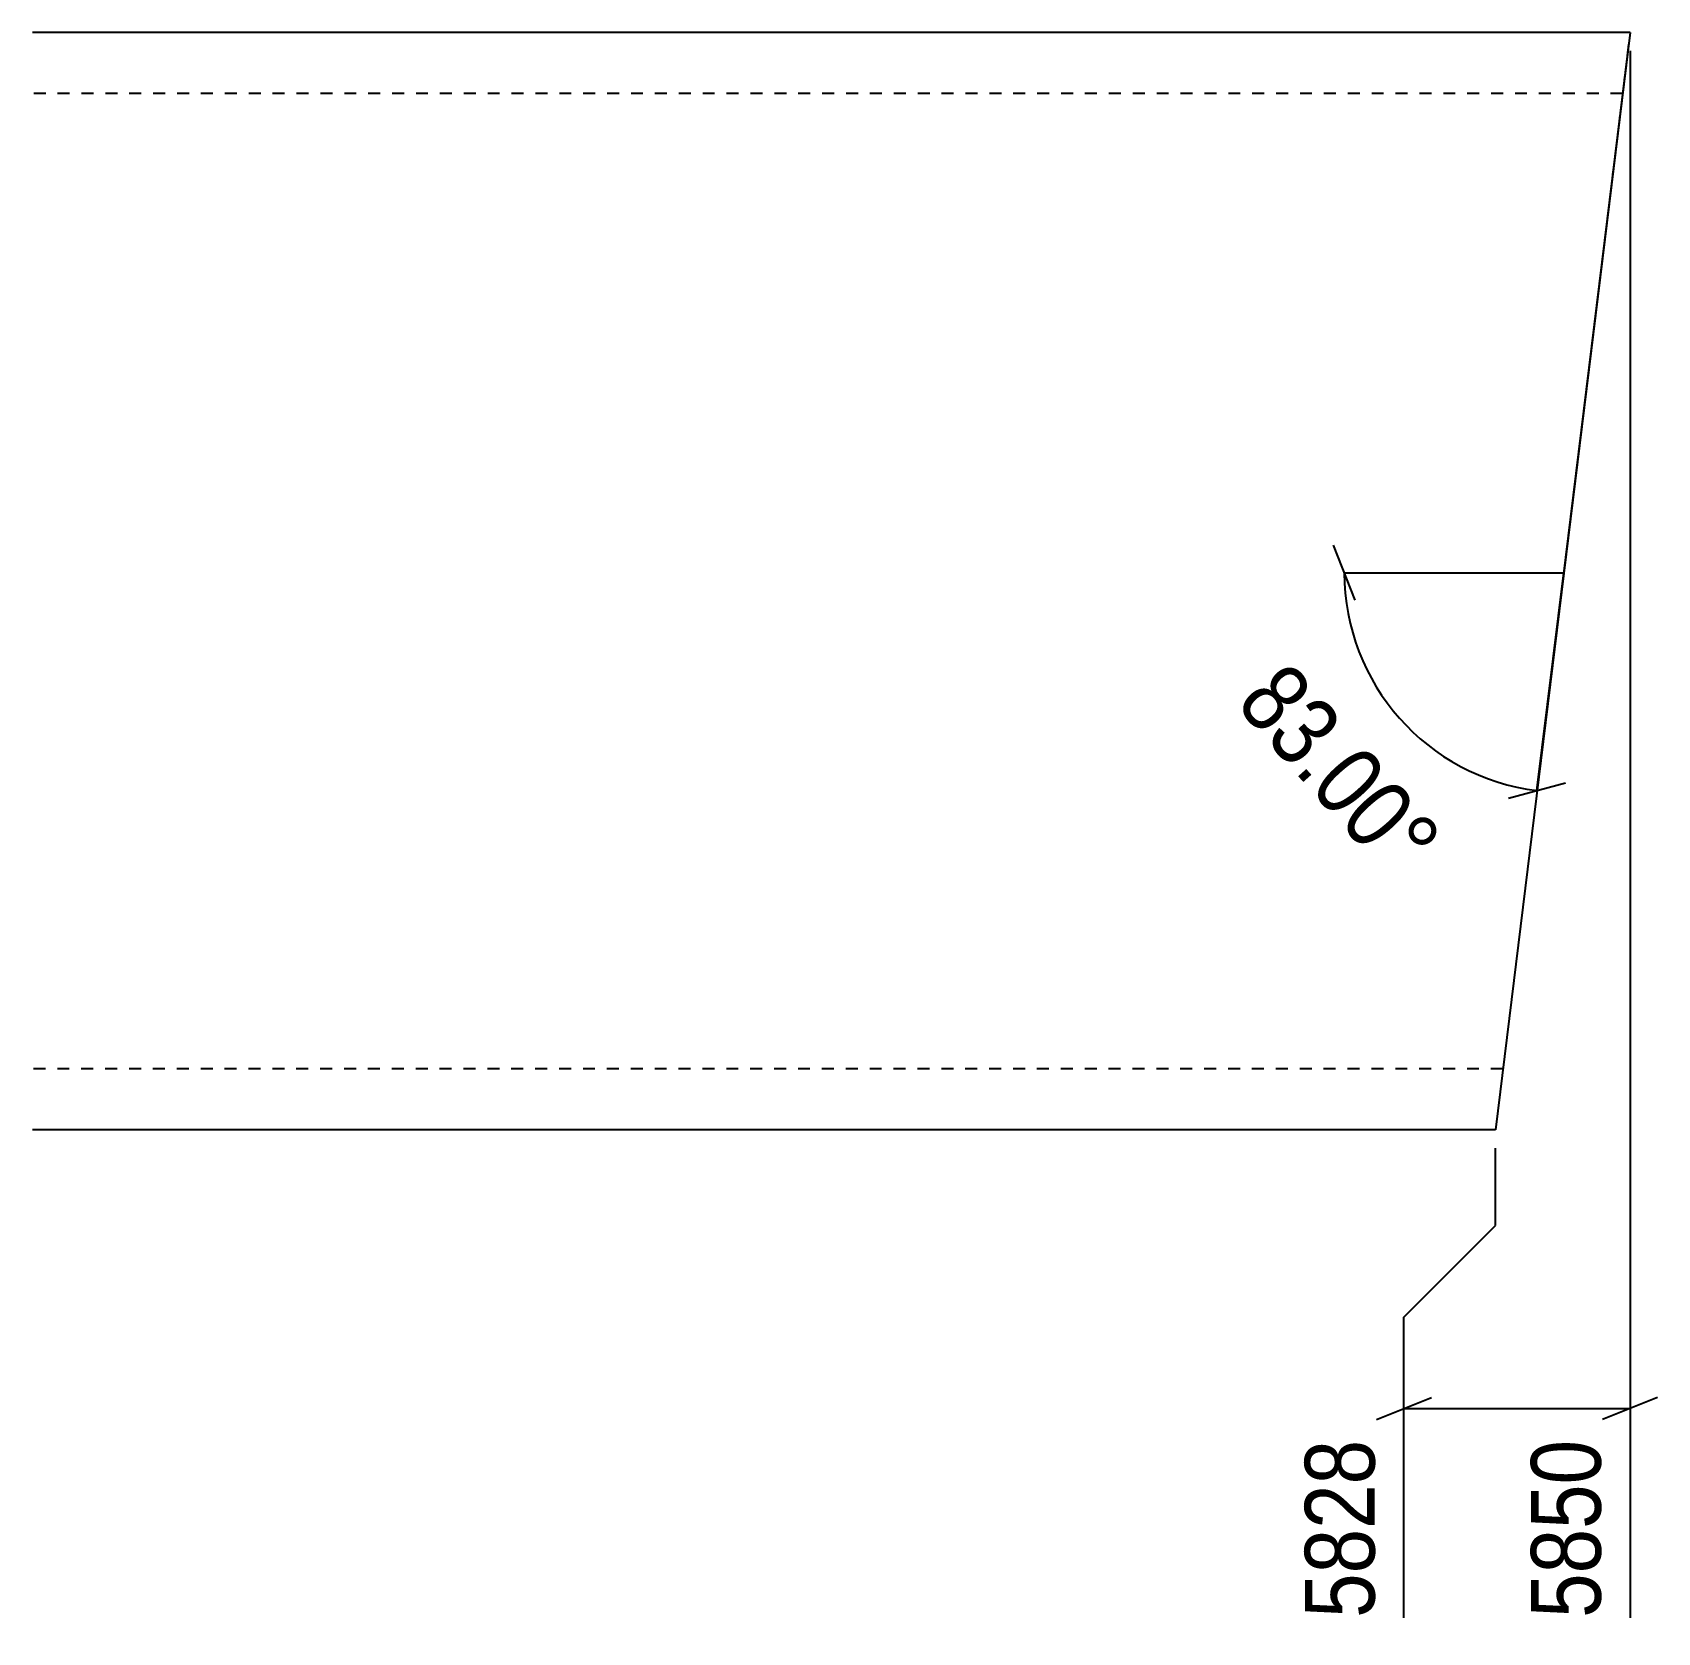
# Model space of a CAD drawing. Header units: millimetres. Extents: x 7 to 17793, y 7 to 306.
# Drawn here: x 17526.3 to 17792.9, y 6.6 to 269.1 of the extents above; entities that cross this region are included whole.
import ezdxf

# ---------------------------------------------------------------- set-up
doc = ezdxf.new("R2010")
doc.units = ezdxf.units.MM
doc.linetypes.add('DXK_LINE_DOT2', pattern=[3.9198, 1.9599, -1.9599])
doc.layers.add('MÅLSÆTNING', color=7, linetype='Continuous')
doc.layers.add('STÅL', color=7, linetype='Continuous')
doc.styles.add('Arial Narrow', font='ARIALN.TTF', dxfattribs={"height": 0.2})

msp = doc.modelspace()

# ---------------------------------------------------------------- linework, layer by layer
at = {"layer": 'MÅLSÆTNING', "color": 7, "linetype": 'Continuous'}
for p, q in [((17788.01, 266.07), (17773.1, 144.71)), ((17788.37, 266.05), (17788.37, 9)), ((17743.29, 175.94), (17739.69, 184.94)), ((17741.49, 180.44), (17777.49, 180.44)), ((17773.1, 144.71), (17777.49, 180.44)), ((17768.42, 143.47), (17777.79, 145.95)), ((17766.27, 73.35), (17766.27, 86.05)), ((17751.27, 58.35), (17766.27, 73.35)), ((17751.27, 9), (17751.27, 58.35)), ((17746.77, 41.55), (17755.77, 45.15)), ((17751.27, 43.35), (17788.37, 43.35)), ((17792.87, 45.15), (17783.87, 41.55))]:
    msp.add_line(p, q, dxfattribs=at)
msp.add_arc((17777.49, 180.44), 36, 180, 263, dxfattribs=at)
at = {"layer": 'STÅL', "color": 2, "linetype": 'Continuous'}
for p, q in [((17788.37, 269.05), (17526.27, 269.05)), ((17788.37, 269.05), (17785.3, 244.05)), ((17785.3, 244.05), (17766.27, 89.05)), ((17766.27, 89.05), (17526.27, 89.05))]:
    msp.add_line(p, q, dxfattribs=at)
at = {"layer": 'STÅL', "color": 7, "linetype": 'DXK_LINE_DOT2'}
for p, q in [((17788.14, 267.15), (17785.3, 244.05)), ((17787.14, 259.05), (17526.27, 259.05)), ((17767.5, 99.05), (17526.27, 99.05))]:
    msp.add_line(p, q, dxfattribs=at)

# ---------------------------------------------------------------- next in the draw order: wipeouts: each hides what was drawn before it
at = {"color": 0}
msp.add_wipeout([(17749.3, 126.05), (17761.88, 137.18), (17732.65, 170.22), (17720.07, 159.09)], dxfattribs=at).dxf.layer = 'MÅLSÆTNING'
at = {"color": 0, "linetype": 'Continuous'}
for points in [[(17748.87, 40.65), (17732.07, 40.65), (17732.07, 6.6), (17748.87, 6.6)], [(17785.97, 40.65), (17769.17, 40.65), (17769.17, 6.6), (17785.97, 6.6)]]:
    msp.add_wipeout(points, dxfattribs=at).dxf.layer = 'MÅLSÆTNING'

# ---------------------------------------------------------------- next in the draw order: texts
at = {"layer": 'MÅLSÆTNING', "color": 3, "style": 'Arial Narrow'}
msp.add_text('83.00°', height=11.453, rotation=-48.5009, dxfattribs=at).set_placement((17723.46, 158.88))
at = {"layer": 'MÅLSÆTNING', "color": 3, "linetype": 'Continuous', "style": 'Arial Narrow'}
for s, p in [('5828', (17746.47, 9)), ('5850', (17783.57, 9))]:
    msp.add_text(s, height=11.453, rotation=90.0002, dxfattribs=at).set_placement(p)

doc.saveas('drawing.dxf')
